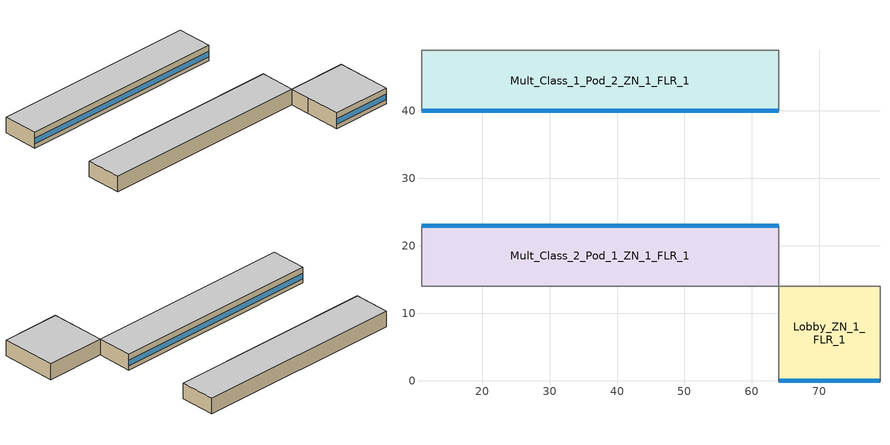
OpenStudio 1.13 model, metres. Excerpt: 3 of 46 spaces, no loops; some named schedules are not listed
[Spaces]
Mult_Class_2_Pod_1_ZN_1_FLR_1
 floor ground: 64,23 64,14 11,14 11,23 z0
 wall outside: 64,23 11,23 z0:4
 wall to Corner_Class_2_Pod_1_ZN_1_FLR_1: 11,23 11,14 z0:4
 wall to Main_Corridor_ZN_1_FLR_1: 64,14 64,23 z0:4
 wall to Corridor_Pod_1_ZN_1_FLR_1: 11,14 64,14 z0:4
 window: 63.95,23 11.05,23 z1.1:2.5
 ceiling to Mult_Class_2_Pod_1_ZN_1_FLR_2: 64,14 64,23 11,23 11,14 z4
Lobby_ZN_1_FLR_1
 floor ground: 79,14 79,0 64,0 64,14 z0
 wall outside: 64,0 79,0 z0:4
 wall to Offices_ZN_1_FLR_1: 79,0 79,14 z0:4
 wall to Corridor_Pod_1_ZN_1_FLR_1: 64,14 64,9 z0:4
 wall to Mult_Class_1_Pod_1_ZN_1_FLR_1: 64,9 64,0 z0:4
 wall to Main_Corridor_ZN_1_FLR_1: 79,14 64,14 z0:4
 window: 64.05,0 78.95,0 z1.1:2.51
 ceiling to Lobby_ZN_1_FLR_2: 79,0 79,14 64,14 64,0 z4
Mult_Class_1_Pod_2_ZN_1_FLR_1
 floor ground: 64,49 64,40 11,40 11,49 z0
 wall outside: 11,40 64,40 z0:4
 wall to Corner_Class_1_Pod_2_ZN_1_FLR_1: 11,49 11,40 z0:4
 wall to Main_Corridor_ZN_1_FLR_1: 64,40 64,49 z0:4
 wall to Corridor_Pod_2_ZN_1_FLR_1: 64,49 11,49 z0:4
 window: 11.05,40 63.95,40 z1.1:2.5
 ceiling to Mult_Class_1_Pod_2_ZN_1_FLR_2: 64,40 64,49 11,49 11,40 z4
[Site]
Houston Bush Intercontinental: Latitude {deg}=30; Longitude {deg}=-95.37; Time Zone {hr}=-6; Elevation {m}=29; Terrain=City
[Building]
90.1-2010-SecondarySchool-ASHRAE 169-2006-2A created: 2016-01-31 09:42:48 -0700: North Axis {deg}=0; Default Construction Set=90.1-2010 - SecSchl - ASHRAE 169-2006-2A
[ClimateZones]
Climate Zone Institution Name 1=ASHRAE; Climate Zone Document Name 1=ANSI/ASHRAE Standard 169; Climate Zone Document Year 1=2006; Climate Zone Institution Name 2=CEC; Climate Zone Document Name 2=California Climate Zone Descriptions; Climate Zone Document Year 2=1995
[Site:GroundTemperature:BuildingSurface]
20.84, 20.81, 20.85, 20.89, 20.94, 23.18, 23.51, 23.57, 23.6, 21.32, 21.03, 20.9
[Site:WaterMainsTemperature]
Calculation Method=Correlation; Annual Average Outdoor Air Temperature {C}=20.3167; Maximum Difference In Monthly Average Outdoor Air Temperatures {deltaC}=17.8
[SizingPeriod:DesignDay] Barometric Pressure {Pa}=100977; Sky Clearness=0; Rain Indicator=0; Snow Indicator=0; Day of Month=21; Daylight Saving Time Indicator=0; Humidity Indicating Type=Wetbulb; Dry-Bulb Temperature Range Modifier Type=DefaultMultipliers
Name | Maximum Dry-Bulb Temperature {C} | Daily Dry-Bulb Temperature Range {deltaC} | Humidity Indicating Conditions at Maximum Dry-Bulb | Wind Speed {m/s} | Wind Direction {deg} | Month | Day Type | Solar Model Indicator | ASHRAE Taub | ASHRAE Taud
Houston Bush Intercontinental Ann Htg 99.6% Condns DB | -1.6 | 0 | -1.6 | 2.8 | 0 | 1 | WinterDesignDay | ASHRAEClearSky
Houston Bush Intercontinental Ann Clg .4% Condns DB=>MWB | 36 | 10.1 | 24.8 | 3.5 | 170 | 7 | SummerDesignDay | ASHRAETau | 0.499 | 1.97
[Material:NoMass] Thermal Absorptance=0.9; Solar Absorptance=0.7
Name | Roughness | Thermal Resistance {m2-K/W} | Visible Absorptance
CP02 CARPET PAD | VeryRough | 0.21648 | 0.8
Typical Insulation R-6.78 | Smooth | 1.19347 | 0.7
Typical Carpet Pad | Smooth | 0.21648 | 0.8
Typical Insulation R-5.89 | Smooth | 1.03652 | 0.7
Typical Insulation R-19.72 | Smooth | 3.4722 | 0.7
Typical Insulation R-0.58 | Smooth | 0.101875 | 0.7
Typical Insulation | Smooth | 0.0282222 | 0.7
[Material]
Name | Roughness | Thickness {m} | Conductivity {W/m-K} | Density {kg/m3} | Specific Heat {J/kg-K} | Thermal Absorptance | Solar Absorptance | Visible Absorptance
100mm Normalweight concrete floor | MediumSmooth | 0.1016 | 2.31 | 2322 | 832
G01 13mm gypsum board | Smooth | 0.0127 | 0.16 | 800 | 1090 | 0.9 | 0.7 | 0.5
4 in. Normalweight Concrete Floor | MediumRough | 0.1016 | 2.31 | 2322 | 832 | 0.9 | 0.7 | 0.7
25mm Stucco | Smooth | 0.0254 | 0.72 | 1856 | 840 | 0.9 | 0.7 | 0.7
5/8 in. Gypsum Board | MediumSmooth | 0.0159 | 0.16 | 800 | 1090 | 0.9 | 0.7 | 0.7
Roof Membrane - Highly Reflective | VeryRough | 0.0095 | 0.16 | 1121.29 | 1460 | 0.75 | 0.45 | 0.7
Metal Roof Surface; F08 Metal surface | Smooth | 0.0008 | 45.28 | 7824 | 500 | 0.9 | 0.7 | 0.7
6 in. Normalweight Concrete Floor | MediumRough | 0.1524 | 2.31 | 2322 | 832 | 0.9 | 0.7 | 0.7
8 in. Concrete Block Basement Wall | MediumRough | 0.2032 | 1.326 | 1842 | 912 | 0.9 | 0.7 | 0.7
G05 25mm wood | MediumSmooth | 0.0254 | 0.15 | 608 | 1630 | 0.9 | 0.5 | 0.5
Std Wood 6inch | MediumSmooth | 0.15 | 0.12 | 540 | 1210 | 0.9 | 0.7 | 0.7
[Construction]
Typical Insulated Exterior Mass Floor R-9.35: Typical Insulation R-6.78, 4 in. Normalweight Concrete Floor, Typical Carpet Pad
Typical Insulated Steel Framed Exterior Wall R-8.06: 25mm Stucco, 5/8 in. Gypsum Board, Typical Insulation R-5.89, 5/8 in. Gypsum Board
Typical IEAD Roof - Highly Reflective R-20.83: Roof Membrane - Highly Reflective, Typical Insulation R-19.72, Metal Roof Surface
Typical Interior Floor: 100mm Normalweight concrete floor, CP02 CARPET PAD
Typical Interior Wall: G01 13mm gypsum board, G01 13mm gypsum board
Typical Interior Ceiling: CP02 CARPET PAD, 100mm Normalweight concrete floor
Typical Insulated Carpeted 6in Slab Floor: 6 in. Normalweight Concrete Floor, Typical Carpet Pad
Typical Insulated Basement Mass Wall: 8 in. Concrete Block Basement Wall
U 0.72 SHGC 0.25 Sgl Ref-B-M Tint 6mm: REF B TINT MID 6MM
Typical Insulated Metal Door R-1.43: F08 Metal surface, Typical Insulation R-0.58
Typical Overhead Door: Typical Insulation
U 1.98 SHGC 0.36 Sgl Ref-B-H Clr 6mm: REF B CLEAR HI 6MM
Typical Interior Window: Clear 3mm
Typical Interior Door; Typical Interior Partition: G05 25mm wood
InteriorFurnishings: Std Wood 6inch
[DefaultConstructionSet]
90.1-2010 - SecSchl - ASHRAE 169-2006-2A: Default Exterior Surface Constructions=Default Surface Constructions 1; Default Interior Surface Constructions=Default Surface Constructions 2; Default Ground Contact Surface Constructions=Default Surface Constructions 3; Default Exterior SubSurface Constructions=Default Sub Surface Constructions 1; Default Interior SubSurface Constructions=Default Sub Surface Constructions 2; Interior Partition Construction=Typical Interior Partition
[DefaultSurfaceConstructions]
Name | Floor Construction | Wall Construction | Roof Ceiling Construction
Default Surface Constructions 1 | Typical Insulated Exterior Mass Floor R-9.35 | Typical Insulated Steel Framed Exterior Wall R-8.06 | Typical IEAD Roof - Highly Reflective R-20.83
Default Surface Constructions 2 | Typical Interior Floor | Typical Interior Wall | Typical Interior Ceiling
Default Surface Constructions 3 | Typical Insulated Carpeted 6in Slab Floor | Typical Insulated Basement Mass Wall
[DefaultSubSurfaceConstructions]
Name | Fixed Window Construction | Operable Window Construction | Door Construction | Overhead Door Construction | Skylight Construction | Tubular Daylight Dome Construction | Tubular Daylight Diffuser Construction
Default Sub Surface Constructions 1 | U 0.72 SHGC 0.25 Sgl Ref-B-M Tint 6mm | U 0.72 SHGC 0.25 Sgl Ref-B-M Tint 6mm | Typical Insulated Metal Door R-1.43 | Typical Overhead Door | U 1.98 SHGC 0.36 Sgl Ref-B-H Clr 6mm | Typical Interior Window | Typical Interior Window
Default Sub Surface Constructions 2 | Typical Interior Window | Typical Interior Window | Typical Interior Door
[WindowMaterial:Glazing] Optical Data Type=SpectralAverage; Infrared Transmittance at Normal Incidence=0; Front Side Infrared Hemispherical Emissivity=0.84; Conductivity {W/m-K}=0.9; Dirt Correction Factor for Solar and Visible Transmittance=1; Solar Diffusing=No
Name | Thickness {m} | Solar Transmittance at Normal Incidence | Front Side Solar Reflectance at Normal Incidence | Back Side Solar Reflectance at Normal Incidence | Visible Transmittance at Normal Incidence | Front Side Visible Reflectance at Normal Incidence | Back Side Visible Reflectance at Normal Incidence | Back Side Infrared Hemispherical Emissivity
REF B TINT MID 6MM | 0.006 | 0.1 | 0.11 | 0.41 | 0.13 | 0.1 | 0.32 | 0.45
REF B CLEAR HI 6MM | 0.006 | 0.24 | 0.16 | 0.32 | 0.3 | 0.16 | 0.29 | 0.6
Clear 3mm | 0.003 | 0.837 | 0.075 | 0.075 | 0.898 | 0.081 | 0.081 | 0.84
[Space] Part of Total Floor Area=Yes
Name | Space Type | Thermal Zone
Mult_Class_1_Pod_2_ZN_1_FLR_1 | SecondarySchool Classroom | Mult_Class_1_Pod_2_ZN_1_FLR_1 ZN
Mult_Class_2_Pod_1_ZN_1_FLR_1 | SecondarySchool Classroom | Mult_Class_2_Pod_1_ZN_1_FLR_1 ZN
Lobby_ZN_1_FLR_1 | SecondarySchool Lobby | Lobby_ZN_1_FLR_1 ZN
[SpaceType] Standards Building Type=SecondarySchool
Name | Default Schedule Set | Design Specification Outdoor Air Object | Standards Space Type
SecondarySchool Lobby | SecondarySchool Lobby Schedule Set | SecondarySchool Lobby Ventilation | Lobby
SecondarySchool Classroom | SecondarySchool Classroom Schedule Set | SecondarySchool Classroom Ventilation | Classroom
[People:Definition]
SecondarySchool Classroom People Definition: Number of People Calculation Method=People/Area; People per Space Floor Area {person/m2}=0.376737; Fraction Radiant=0.3
[People]
SecondarySchool Classroom People: People Definition=SecondarySchool Classroom People Definition; Space or SpaceType=SecondarySchool Classroom; Work Efficiency Schedule=Work Efficiency Schedule; Clothing Insulation Schedule=Clothing Schedule; Air Velocity Schedule=Air Velocity Schedule
[Lights:Definition] Design Level Calculation Method=Watts/Area; Fraction Radiant=0.37; Fraction Visible=0.2
Name | Watts per Space Floor Area {W/m2}
SecondarySchool Classroom Lights Definition | 13.3472
SecondarySchool Lobby Lights Definition | 9.68752
[Lights]
Name | Lights Definition | Space or SpaceType | Schedule
SecondarySchool Classroom Lights | SecondarySchool Classroom Lights Definition | SecondarySchool Classroom | SchoolSecondary BLDG_LIGHT_CLASSROOM_SCH OccSensor Reduction
SecondarySchool Lobby Lights | SecondarySchool Lobby Lights Definition | SecondarySchool Lobby
[DesignSpecification:OutdoorAir] Outdoor Air Method=Sum
Name | Outdoor Air Flow per Person {m3/s-person} | Outdoor Air Flow per Floor Area {m3/s-m2}
SecondarySchool Classroom Ventilation | 0.00471947 | 0.0006096
SecondarySchool Lobby Ventilation | 0 | 0.0003048
[DefaultScheduleSet] Number of People Schedule=SchoolSecondary BLDG_OCC_SCH; People Activity Level Schedule=SchoolSecondary ACTIVITY_SCH; Electric Equipment Schedule=SchoolSecondary BLDG_EQUIP_SCH; Infiltration Schedule=SchoolSecondary INFIL_SCH_PNNL
Name | Lighting Schedule
SecondarySchool Classroom Schedule Set | SchoolSecondary BLDG_LIGHT_CLASSROOM_SCH
SecondarySchool Lobby Schedule Set | SchoolSecondary BLDG_LIGHT_LOBBYFLR1_SCH
[ThermostatSetpoint:DualSetpoint] Heating Setpoint Temperature Schedule=SchoolSecondary HTGSETP_SCH_YES_OPTIMUM; Cooling Setpoint Temperature Schedule=SchoolSecondary CLGSETP_SCH_NO_SETBACK
Mult_Class_1_Pod_2_ZN_1_FLR_1 ZN Thermostat; Mult_Class_2_Pod_1_ZN_1_FLR_1 ZN Thermostat; Lobby_ZN_1_FLR_1 ZN Thermostat
[SpaceInfiltration:DesignFlowRate] Schedule=Always On Discrete; Design Flow Rate Calculation Method=Flow/ExteriorArea; Flow per Exterior Surface Area {m3/s-m2}=0.000569573; Constant Term Coefficient=0; Temperature Term Coefficient=0; Velocity Term Coefficient=0.224; Velocity Squared Term Coefficient=0
Name | Space or SpaceType
Lobby_ZN_1_FLR_1 Infiltration | Lobby_ZN_1_FLR_1
Mult_Class_1_Pod_2_ZN_1_FLR_1 Infiltration | Mult_Class_1_Pod_2_ZN_1_FLR_1
Mult_Class_2_Pod_1_ZN_1_FLR_1 Infiltration | Mult_Class_2_Pod_1_ZN_1_FLR_1
[InternalMass:Definition]
Internal Mass Definition 1: Construction=InteriorFurnishings; Design Level Calculation Method=SurfaceArea/Area; Surface Area per Space Floor Area=2
[InternalMass] Internal Mass Definition=Internal Mass Definition 1
Name | Space or SpaceType
Mult_Class_2_Pod_1_ZN_1_FLR_1 Mass | Mult_Class_2_Pod_1_ZN_1_FLR_1
Mult_Class_1_Pod_2_ZN_1_FLR_1 Mass | Mult_Class_1_Pod_2_ZN_1_FLR_1
Lobby_ZN_1_FLR_1 Mass | Lobby_ZN_1_FLR_1
[ThermalZone] Use Ideal Air Loads=No
Name | Thermostat
Lobby_ZN_1_FLR_1 ZN | Lobby_ZN_1_FLR_1 ZN Thermostat
Mult_Class_1_Pod_2_ZN_1_FLR_1 ZN | Mult_Class_1_Pod_2_ZN_1_FLR_1 ZN Thermostat
Mult_Class_2_Pod_1_ZN_1_FLR_1 ZN | Mult_Class_2_Pod_1_ZN_1_FLR_1 ZN Thermostat
[Exterior:Lights:Definition]
Name | Design Level {W}
Occ Sensing Exterior Lights Def | 8427.85
NonDimming Exterior Lights Def | 353.47
[Exterior:Lights] Control Option=AstronomicalClock
Name | Exterior Lights Definition | Schedule
Occ Sensing Exterior Lights Def | Occ Sensing Exterior Lights Def | SchoolSecondary Exterior_lighting_schedule_b
NonDimming Exterior Lights Def | NonDimming Exterior Lights Def | SchoolSecondary Exterior_lighting_schedule_a
[HeatExchanger:AirToAir:SensibleAndLatent] Availability Schedule=Always On Discrete; Nominal Supply Air Flow Rate {m3/s}=autosize; Sensible Effectiveness at 100% Heating Air Flow=0.7; Latent Effectiveness at 100% Heating Air Flow=0.6; Sensible Effectiveness at 75% Heating Air Flow=0.7; Latent Effectiveness at 75% Heating Air Flow=0.6; Sensible Effectiveness at 100% Cooling Air Flow=0.75; Latent Effectiveness at 100% Cooling Air Flow=0.6; Sensible Effectiveness at 75% Cooling Air Flow=0.75; Latent Effectiveness at 75% Cooling Air Flow=0.6; Supply Air Outlet Temperature Control=Yes; Heat Exchanger Type=Rotary; Frost Control Type=ExhaustOnly; Threshold Temperature {C}=-23.3; Initial Defrost Time Fraction=0.167; Rate of Defrost Time Fraction Increase {1/K}=1.44; Economizer Lockout=Yes
Name | Nominal Electric Power {W}
VAV_POD_1 ERV | 6075.54
VAV_POD_2 ERV | 6049.48
VAV_POD_3 ERV | 6080.63
[SetpointManager:OutdoorAirPretreat] Minimum Setpoint Temperature {C}=-99; Maximum Setpoint Temperature {C}=99; Minimum Setpoint Humidity Ratio {kgWater/kgDryAir}=1e-005; Maximum Setpoint Humidity Ratio {kgWater/kgDryAir}=1
Setpoint Manager Outdoor Air Pretreat 1; Setpoint Manager Outdoor Air Pretreat 2; Setpoint Manager Outdoor Air Pretreat 3; Setpoint Manager Outdoor Air Pretreat 4; Setpoint Manager Outdoor Air Pretreat 5; Setpoint Manager Outdoor Air Pretreat 6; Setpoint Manager Outdoor Air Pretreat 7; Setpoint Manager Outdoor Air Pretreat 8; Setpoint Manager Outdoor Air Pretreat 9
[Schedule:Ruleset]
Name | Default Day Schedule | Summer Design Day Schedule | Winter Design Day Schedule
Clothing Schedule | Clothing Schedule Default Winter Clothes
Air Velocity Schedule | Air Velocity Schedule Default
Work Efficiency Schedule | Work Efficiency Schedule Default
SchoolSecondary ACTIVITY_SCH | SchoolSecondary ACTIVITY_SCH Default | SchoolSecondary ACTIVITY_SCH Summer Design Day | SchoolSecondary ACTIVITY_SCH Winter Design Day
SchoolSecondary BLDG_EQUIP_SCH | SchoolSecondary BLDG_EQUIP_SCH Default | SchoolSecondary BLDG_EQUIP_SCH Summer Design Day | SchoolSecondary BLDG_EQUIP_SCH Winter Design Day
SchoolSecondary INFIL_SCH_PNNL | SchoolSecondary INFIL_SCH_PNNL Default | SchoolSecondary INFIL_SCH_PNNL Summer Design Day | SchoolSecondary INFIL_SCH_PNNL Winter Design Day
SchoolSecondary CLGSETP_SCH_NO_SETBACK | SchoolSecondary CLGSETP_SCH_NO_SETBACK Default | SchoolSecondary CLGSETP_SCH_NO_SETBACK Summer Design Day | SchoolSecondary CLGSETP_SCH_NO_SETBACK Winter Design Day
SchoolSecondary BLDG_OCC_SCH | SchoolSecondary BLDG_OCC_SCH Default | SchoolSecondary BLDG_OCC_SCH Summer Design Day | SchoolSecondary BLDG_OCC_SCH Winter Design Day
SchoolSecondary BLDG_LIGHT_CLASSROOM_SCH | SchoolSecondary BLDG_LIGHT_CLASSROOM_SCH Default | SchoolSecondary BLDG_LIGHT_CLASSROOM_SCH Summer Design Day | SchoolSecondary BLDG_LIGHT_CLASSROOM_SCH Winter Design Day
SchoolSecondary HTGSETP_SCH_YES_OPTIMUM | SchoolSecondary HTGSETP_SCH_YES_OPTIMUM Default | SchoolSecondary HTGSETP_SCH_YES_OPTIMUM Summer Design Day | SchoolSecondary HTGSETP_SCH_YES_OPTIMUM Winter Design Day
SchoolSecondary BLDG_LIGHT_LOBBYFLR1_SCH | SchoolSecondary BLDG_LIGHT_LOBBYFLR1_SCH Default | SchoolSecondary BLDG_LIGHT_LOBBYFLR1_SCH Summer Design Day | SchoolSecondary BLDG_LIGHT_LOBBYFLR1_SCH Winter Design Day
SchoolSecondary Exterior_lighting_schedule_b | SchoolSecondary Exterior_lighting_schedule_b Default | SchoolSecondary Exterior_lighting_schedule_b Summer Design Day | SchoolSecondary Exterior_lighting_schedule_b Winter Design Day
SchoolSecondary Exterior_lighting_schedule_a | SchoolSecondary Exterior_lighting_schedule_a Default | SchoolSecondary Exterior_lighting_schedule_a Summer Design Day | SchoolSecondary Exterior_lighting_schedule_a Winter Design Day
SchoolSecondary BLDG_LIGHT_CLASSROOM_SCH OccSensor Reduction | SchoolSecondary BLDG_LIGHT_CLASSROOM_SCH Default 1 | SchoolSecondary BLDG_LIGHT_CLASSROOM_SCH Summer Design Day 1 | SchoolSecondary BLDG_LIGHT_CLASSROOM_SCH Winter Design Day 1
[Schedule:Day]
Clothing Schedule Default Winter Clothes; SchoolSecondary INFIL_SCH_PNNL Default; SchoolSecondary INFIL_SCH_PNNL Winter Design Day; SchoolSecondary BLDG_LIGHT_CLASSROOM_SCH Summer Design Day; SchoolSecondary BLDG_LIGHT_LOBBYFLR1_SCH Summer Design Day; SchoolSecondary BLDG_LIGHT_CLASSROOM_SCH Summer Design Day 1: 24, 0, 1
Air Velocity Schedule Default: 24, 0, 0.2
Work Efficiency Schedule Default; SchoolSecondary BLDG_OCC_SCH Default; SchoolSecondary BLDG_OCC_SCH Winter Design Day; SchoolSecondary BLDG_LIGHT_CLASSROOM_SCH Winter Design Day; SchoolSecondary BLDG_LIGHT_LOBBYFLR1_SCH Winter Design Day; SchoolSecondary BLDG_LIGHT_CLASSROOM_SCH Winter Design Day 1: 24, 0, 0
SchoolSecondary ACTIVITY_SCH Default; SchoolSecondary ACTIVITY_SCH Winter Design Day; SchoolSecondary ACTIVITY_SCH Summer Design Day: 24, 0, 120
SchoolSecondary BLDG_EQUIP_SCH Default; SchoolSecondary BLDG_EQUIP_SCH Winter Design Day: 24, 0, 0.35
SchoolSecondary BLDG_EQUIP_SCH Summer Design Day: 8, 0, 0.25, 17, 0, 0.5, 24, 0, 0.25
SchoolSecondary INFIL_SCH_PNNL Summer Design Day: 7, 0, 1, 21, 0, 0.25, 24, 0, 1
SchoolSecondary CLGSETP_SCH_NO_SETBACK Default; SchoolSecondary CLGSETP_SCH_NO_SETBACK Summer Design Day: 24, 0, 24
SchoolSecondary CLGSETP_SCH_NO_SETBACK Winter Design Day: 24, 0, 29.44
SchoolSecondary BLDG_OCC_SCH Summer Design Day: 8, 0, 0, 21, 0, 0.15, 24, 0, 0
SchoolSecondary BLDG_LIGHT_CLASSROOM_SCH Default; SchoolSecondary BLDG_LIGHT_LOBBYFLR1_SCH Default; SchoolSecondary BLDG_LIGHT_CLASSROOM_SCH Default 1: 24, 0, 0.1773
SchoolSecondary HTGSETP_SCH_YES_OPTIMUM Default; SchoolSecondary HTGSETP_SCH_YES_OPTIMUM Summer Design Day: 24, 0, 15.6
SchoolSecondary HTGSETP_SCH_YES_OPTIMUM Winter Design Day: 24, 0, 21
SchoolSecondary Exterior_lighting_schedule_b Default; SchoolSecondary Exterior_lighting_schedule_b Winter Design Day; SchoolSecondary Exterior_lighting_schedule_b Summer Design Day: 6, 0, 0.7, 24, 0, 1
SchoolSecondary Exterior_lighting_schedule_a Default; SchoolSecondary Exterior_lighting_schedule_a Winter Design Day; SchoolSecondary Exterior_lighting_schedule_a Summer Design Day: 6, 0, 0, 24, 0, 1
[Schedule:Rule] Date Specification Type=DateRange
Name | Schedule Ruleset | Rule Order | Day Schedule | Start Month | Start Day | End Month | End Day | Apply Monday | Apply Tuesday | Apply Wednesday | Apply Thursday | Apply Friday | Apply Sunday | Apply Saturday
Schedule Rule 1 | Clothing Schedule | 0 | Clothing Schedule Summer Clothes | 5 | 1 | 9 | 30
Schedule Rule 12 | SchoolSecondary BLDG_EQUIP_SCH | 4 | SchoolSecondary BLDG_EQUIP_SCH Wkdy Day | 1 | 1 | 6 | 30 | Yes | Yes | Yes | Yes | Yes
Schedule Rule 13 | SchoolSecondary BLDG_EQUIP_SCH | 3 | SchoolSecondary BLDG_EQUIP_SCH Wknd Day | 1 | 1 | 6 | 30 |  |  |  |  |  | Yes | Yes
Schedule Rule 14 | SchoolSecondary BLDG_EQUIP_SCH | 2 | SchoolSecondary BLDG_EQUIP_SCH Wkdy Day 1 | 7 | 1 | 9 | 1 | Yes | Yes | Yes | Yes | Yes
Schedule Rule 15 | SchoolSecondary BLDG_EQUIP_SCH | 1 | SchoolSecondary BLDG_EQUIP_SCH Wknd Day 1 | 7 | 1 | 9 | 1 |  |  |  |  |  | Yes | Yes
Schedule Rule 16 | SchoolSecondary BLDG_EQUIP_SCH | 0 | SchoolSecondary BLDG_EQUIP_SCH Wkdy Day 2 | 9 | 1 | 12 | 31 | Yes | Yes | Yes | Yes | Yes
Schedule Rule 17 | SchoolSecondary INFIL_SCH_PNNL | 0 | SchoolSecondary INFIL_SCH_PNNL SmrDsn|Wkdy Day | 1 | 1 | 12 | 31 | Yes | Yes | Yes | Yes | Yes
Schedule Rule 29 | SchoolSecondary BLDG_OCC_SCH | 4 | SchoolSecondary BLDG_OCC_SCH Wkdy Day | 1 | 1 | 6 | 15 | Yes | Yes | Yes | Yes | Yes
Schedule Rule 30 | SchoolSecondary BLDG_OCC_SCH | 3 | SchoolSecondary BLDG_OCC_SCH Wknd Day | 1 | 1 | 6 | 15 |  |  |  |  |  | Yes | Yes
Schedule Rule 31 | SchoolSecondary BLDG_OCC_SCH | 2 | SchoolSecondary BLDG_OCC_SCH Wkdy Day 1 | 6 | 16 | 9 | 15 | Yes | Yes | Yes | Yes | Yes
Schedule Rule 32 | SchoolSecondary BLDG_OCC_SCH | 1 | SchoolSecondary BLDG_OCC_SCH Wknd Day 1 | 6 | 16 | 9 | 15 |  |  |  |  |  | Yes | Yes
Schedule Rule 33 | SchoolSecondary BLDG_OCC_SCH | 0 | SchoolSecondary BLDG_OCC_SCH Wkdy Day 2 | 9 | 16 | 12 | 31 | Yes | Yes | Yes | Yes | Yes
Schedule Rule 34 | SchoolSecondary BLDG_LIGHT_CLASSROOM_SCH | 4 | SchoolSecondary BLDG_LIGHT_CLASSROOM_SCH Wkdy Day | 1 | 1 | 6 | 30 | Yes | Yes | Yes | Yes | Yes
Schedule Rule 35 | SchoolSecondary BLDG_LIGHT_CLASSROOM_SCH | 3 | SchoolSecondary BLDG_LIGHT_CLASSROOM_SCH Wknd Day | 1 | 1 | 6 | 30 |  |  |  |  |  | Yes | Yes
Schedule Rule 36 | SchoolSecondary BLDG_LIGHT_CLASSROOM_SCH | 2 | SchoolSecondary BLDG_LIGHT_CLASSROOM_SCH Wkdy Day 1 | 7 | 1 | 9 | 1 | Yes | Yes | Yes | Yes | Yes
Schedule Rule 37 | SchoolSecondary BLDG_LIGHT_CLASSROOM_SCH | 1 | SchoolSecondary BLDG_LIGHT_CLASSROOM_SCH Wknd Day 1 | 7 | 1 | 9 | 1 |  |  |  |  |  | Yes | Yes
Schedule Rule 38 | SchoolSecondary BLDG_LIGHT_CLASSROOM_SCH | 0 | SchoolSecondary BLDG_LIGHT_CLASSROOM_SCH Wkdy Day 2 | 9 | 1 | 12 | 31 | Yes | Yes | Yes | Yes | Yes
Schedule Rule 39 | SchoolSecondary HTGSETP_SCH_YES_OPTIMUM | 0 | SchoolSecondary HTGSETP_SCH_YES_OPTIMUM Wkdy Day | 1 | 1 | 12 | 31 | Yes | Yes | Yes | Yes | Yes
Schedule Rule 65 | SchoolSecondary BLDG_LIGHT_LOBBYFLR1_SCH | 4 | SchoolSecondary BLDG_LIGHT_LOBBYFLR1_SCH Wkdy Day | 1 | 1 | 6 | 30 | Yes | Yes | Yes | Yes | Yes
Schedule Rule 66 | SchoolSecondary BLDG_LIGHT_LOBBYFLR1_SCH | 3 | SchoolSecondary BLDG_LIGHT_LOBBYFLR1_SCH Wknd Day | 1 | 1 | 6 | 30 |  |  |  |  |  | Yes | Yes
Schedule Rule 67 | SchoolSecondary BLDG_LIGHT_LOBBYFLR1_SCH | 2 | SchoolSecondary BLDG_LIGHT_LOBBYFLR1_SCH Wkdy Day 1 | 7 | 1 | 9 | 1 | Yes | Yes | Yes | Yes | Yes
Schedule Rule 68 | SchoolSecondary BLDG_LIGHT_LOBBYFLR1_SCH | 1 | SchoolSecondary BLDG_LIGHT_LOBBYFLR1_SCH Wknd Day 1 | 7 | 1 | 9 | 1 |  |  |  |  |  | Yes | Yes
Schedule Rule 69 | SchoolSecondary BLDG_LIGHT_LOBBYFLR1_SCH | 0 | SchoolSecondary BLDG_LIGHT_LOBBYFLR1_SCH Wkdy Day 2 | 9 | 1 | 12 | 31 | Yes | Yes | Yes | Yes | Yes
Schedule Rule 108 | SchoolSecondary BLDG_LIGHT_CLASSROOM_SCH OccSensor Reduction | 0 | SchoolSecondary BLDG_LIGHT_CLASSROOM_SCH Wkdy Day 3 | 9 | 1 | 12 | 31 | Yes | Yes | Yes | Yes | Yes
Schedule Rule 109 | SchoolSecondary BLDG_LIGHT_CLASSROOM_SCH OccSensor Reduction | 1 | SchoolSecondary BLDG_LIGHT_CLASSROOM_SCH Wknd Day 2 | 7 | 1 | 9 | 1 |  |  |  |  |  | Yes | Yes
Schedule Rule 110 | SchoolSecondary BLDG_LIGHT_CLASSROOM_SCH OccSensor Reduction | 2 | SchoolSecondary BLDG_LIGHT_CLASSROOM_SCH Wkdy Day 4 | 7 | 1 | 9 | 1 | Yes | Yes | Yes | Yes | Yes
Schedule Rule 111 | SchoolSecondary BLDG_LIGHT_CLASSROOM_SCH OccSensor Reduction | 3 | SchoolSecondary BLDG_LIGHT_CLASSROOM_SCH Wknd Day 3 | 1 | 1 | 6 | 30 |  |  |  |  |  | Yes | Yes
[Schedule:Constant]
Always On Discrete: Value=1
